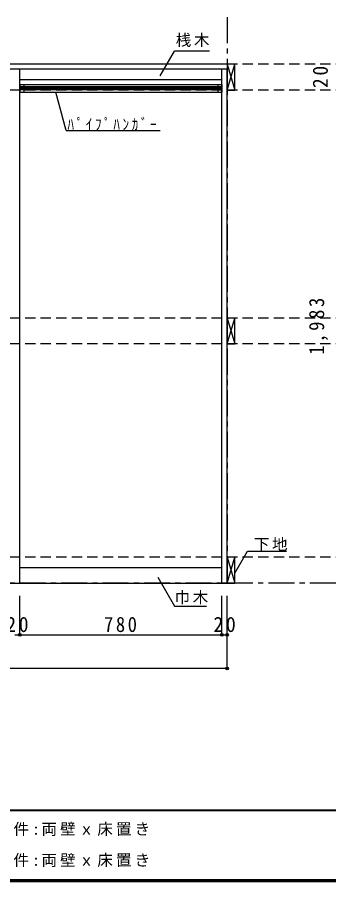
# Model space of a CAD drawing. Units: millimetres at full size, sheet at 1:20. Extents: x -8005 to 8005, y -2932 to 2722.
# Drawn here: x 2490 to 3692, y -2864 to 473 of the extents above; entities that cross this region are included whole.
import ezdxf

# ---------------------------------------------------------------- set-up
doc = ezdxf.new("R2010")
doc.units = ezdxf.units.MM
doc.header["$LTSCALE"] = 20
doc.header["$PDMODE"] = 32
doc.header["$PDSIZE"] = 10
doc.linetypes.add('CHAIN1', pattern=[8, 5, -1, 1, -1])
doc.linetypes.add('DASHED2', pattern=[3, 2, -1])
for name, color, linetype in [('0-2_本体', 2, 'Continuous'), ('0-6_ﾊﾟｲﾌﾟﾊﾝｶﾞｰ', 4, 'Continuous'), ('0-7_桟木・巾木', 2, 'Continuous'), ('0-8_引き出し', 2, 'Continuous'), ('0-A_文字', 7, 'Continuous'), ('0-B_寸法', 7, 'Continuous'), ('F-1_枠', 6, 'Continuous'), ('F-A_文字', 7, 'Continuous')]:
    doc.layers.add(name, color=color, linetype=linetype)
doc.styles.add('ＭＳ ゴシック', font='')
doc.styles.get('ＭＳ ゴシック').set_extended_font_data('MS Gothic')

msp = doc.modelspace()

# ---------------------------------------------------------------- linework, layer by layer
at = {"layer": '0-2_本体', "color": 3}
for p, q in [((3299.71, 291.73), (879.71, 291.73)), ((3299.71, 271.73), (879.71, 271.73)), ((2499.71, -1711.27), (2499.71, 271.73)), ((3299.71, 291.73), (3299.71, 271.73)), ((3299.71, -1711.27), (3299.71, 271.73)), ((879.71, -1711.27), (3299.71, -1711.27))]:
    msp.add_line(p, q, dxfattribs=at)
msp.add_lwpolyline([(3299.71, -1711.27), (3279.71, -1711.27), (3279.71, 271.73)], dxfattribs=at)
at = {"layer": '0-6_ﾊﾟｲﾌﾟﾊﾝｶﾞｰ', "color": 3}
for p, q in [((2499.71, 213.73), (2499.71, 183.73)), ((2499.71, 213.73), (3279.71, 213.73)), ((3279.71, 213.73), (3279.71, 183.73)), ((2499.71, 183.73), (3279.71, 183.73))]:
    msp.add_line(p, q, dxfattribs=at)
at = {"layer": '0-6_ﾊﾟｲﾌﾟﾊﾝｶﾞｰ'}
for p, q in [((3279.71, 204.73), (2499.71, 204.73)), ((3279.71, 200.73), (2499.71, 200.73)), ((3279.71, 196.73), (2499.71, 196.73)), ((3279.71, 192.73), (2499.71, 192.73))]:
    msp.add_line(p, q, dxfattribs=at)
at = {"layer": '0-6_ﾊﾟｲﾌﾟﾊﾝｶﾞｰ', "color": 7}
for p, q in [((2514.71, 213.73), (2514.71, 183.73)), ((3264.71, 213.73), (3264.71, 183.73))]:
    msp.add_line(p, q, dxfattribs=at)
at = {"layer": '0-7_桟木・巾木', "color": 7}
for p, q in [((3279.71, 231.73), (2499.71, 231.73)), ((2499.71, -1651.27), (3279.71, -1651.27))]:
    msp.add_line(p, q, dxfattribs=at)
at = {"layer": '0-8_引き出し', "color": 7}
for p, q in [((3299.71, 291.73), (3329.71, 191.73)), ((3299.71, 191.73), (3329.71, 291.73)), ((3299.71, -688.27), (3329.71, -788.27)), ((3299.71, -788.27), (3329.71, -688.27)), ((3299.71, -1611.27), (3329.71, -1711.27)), ((3299.71, -1711.27), (3329.71, -1611.27))]:
    msp.add_line(p, q, dxfattribs=at)
at = {"layer": '0-8_引き出し', "color": 3}
for points in [[(3329.71, 191.73), (3329.71, 291.73), (3299.71, 291.73), (3299.71, 191.73)], [(3329.71, -788.27), (3329.71, -688.27), (3299.71, -688.27), (3299.71, -788.27)], [(3329.71, -1711.27), (3329.71, -1611.27), (3299.71, -1611.27), (3299.71, -1711.27)]]:
    msp.add_lwpolyline(points, close=True, dxfattribs=at)
at = {"layer": '0-A_文字', "linetype": 'CHAIN1'}
for p, q in [((3299.71, 472.6), (3299.71, -1711.27)), ((7239.71, -1711.27), (879.71, -1711.27))]:
    msp.add_line(p, q, dxfattribs=at)
at = {"layer": '0-A_文字'}
for p, q in [((3041.99, 246.66), (3096.82, 341.62)), ((3231.4, 341.62), (3096.82, 341.62)), ((2678.48, 35.43), (2638.74, 183.73)), ((2678.48, 35.43), (3042.05, 35.43)), ((3329.71, -1672.95), (3378.48, -1588.48)), ((3378.48, -1588.48), (3529.01, -1588.48)), ((3032.6, -1689.03), (3096.82, -1800.25)), ((3096.82, -1800.25), (3220.58, -1800.25))]:
    msp.add_line(p, q, dxfattribs=at)
at = {"layer": '0-B_寸法', "color": 4, "linetype": 'DASHED2'}
for p, q in [((7239.71, 291.73), (879.71, 291.73)), ((7239.71, 191.73), (879.71, 191.73)), ((7239.71, -688.27), (879.71, -688.27)), ((7239.71, -788.27), (879.71, -788.27)), ((7239.71, -1611.27), (879.71, -1611.27))]:
    msp.add_line(p, q, dxfattribs=at)
at = {"layer": '0-B_寸法', "color": 4}
for p, q in [((2499.71, -1911.27), (2499.71, -1761.27)), ((3279.71, -1911.27), (3279.71, -1761.27)), ((3299.71, -1911.27), (3299.71, -1761.27)), ((2479.71, -1911.27), (2499.71, -1911.27)), ((2499.71, -1911.27), (3279.71, -1911.27)), ((3279.71, -1911.27), (3299.71, -1911.27)), ((3299.71, -2041.27), (3299.71, -1911.27)), ((3299.71, -2041.27), (879.71, -2041.27))]:
    msp.add_line(p, q, dxfattribs=at)
at = {"layer": '0-B_寸法'}
for p in [(2499.71, -1911.27), (3279.71, -1911.27), (3299.71, -1911.27), (3299.71, -2041.27)]:
    msp.add_point(p, dxfattribs=at)
at = {"layer": 'F-1_枠'}
for p, q in [((8005, -2587.71), (205, -2587.71)), ((8005, -2591.04), (205, -2591.04)), ((8005, -2857.71), (205, -2857.71)), ((8005, -2861.04), (205, -2861.04)), ((8005, -2864.37), (205, -2864.37))]:
    msp.add_line(p, q, dxfattribs=at)

# ---------------------------------------------------------------- texts
at = {"layer": '0-A_文字', "char_height": 43.99, "attachment_point": 7, "style": 'ＭＳ ゴシック'}
for s, insert in [('\\T1.17;桟木', (3101.4, 358.08)), ('\\T1.39;\\W0.85;ﾊﾟｲﾌﾟﾊﾝｶﾞｰ', (2683.33, 35.43)), ('\\T1.17;下地', (3402.98, -1588.48)), ('\\T1.17;巾木', (3096.82, -1793.14))]:
    msp.add_mtext(s, dxfattribs=dict(at, insert=insert))
at = {"layer": '0-B_寸法', "char_height": 58.65, "attachment_point": 7, "rotation": 90, "style": 'ＭＳ ゴシック'}
for s, insert in [('\\T1.27;\\W0.95;20', (3689.71, 199.31)), ('\\T1.28;\\W0.9;1,983', (3689.71, -829.77))]:
    msp.add_mtext(s, dxfattribs=dict(at, insert=insert))
at = {"layer": '0-B_寸法', "char_height": 58.65, "attachment_point": 7, "style": 'ＭＳ ゴシック'}
for s, insert in [('\\T1.27;\\W0.95;20', (2447.21, -1901.27)), ('\\T1.27;\\W0.9;780', (2824.71, -1901.27)), ('\\T1.27;\\W0.95;20', (3247.21, -1901.27))]:
    msp.add_mtext(s, dxfattribs=dict(at, insert=insert))
at = {"layer": 'F-A_文字', "char_height": 43.99, "attachment_point": 7, "style": 'ＭＳ ゴシック'}
for s, insert in [('\\T1.2;ｅ･ｒａ･ｂｏ\u3000Ａ面:間口2,420㎜\u3000奥行450㎜\u3000設置条件:両壁ｘ床置き', (711.67, -2694.37)), ('\\T1.2;ｅ･ｒａ･ｂｏ\u3000Ｂ面:間口1,460㎜\u3000奥行450㎜\u3000設置条件:両壁ｘ床置き', (711.67, -2814.37))]:
    msp.add_mtext(s, dxfattribs=dict(at, insert=insert))

doc.saveas('drawing.dxf')
